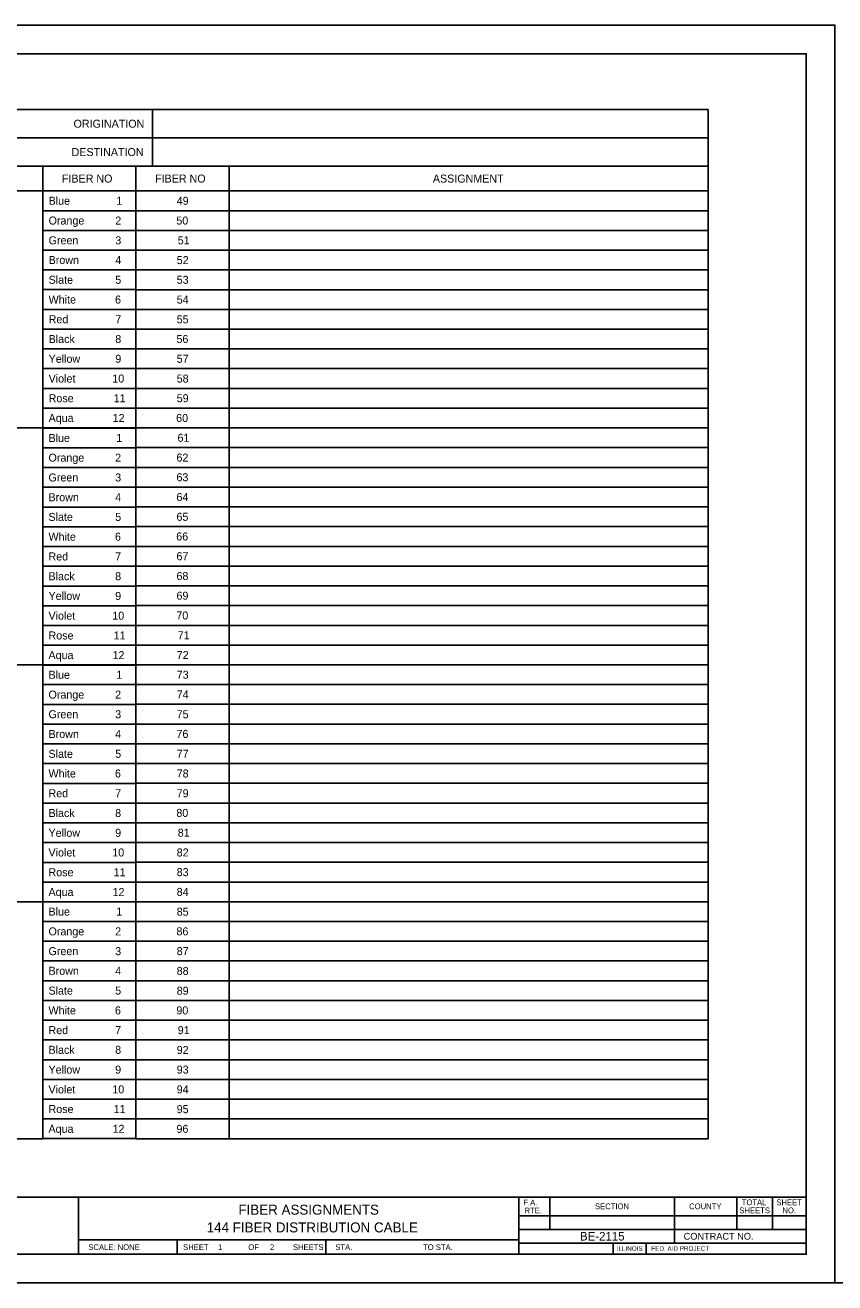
# Model space of a CAD drawing. Extents: x 788194 to 791594, y 1849847 to 1850947.
# Drawn here: x 789186 to 789894, y 1849847 to 1850947 of the extents above; entities that cross this region are included whole.
import ezdxf

# ---------------------------------------------------------------- set-up
doc = ezdxf.new("R2010")
doc.units = 0
for name, color, linetype in [('Sheets_50 Reference Boundary', 7, 'Continuous'), ('Sheets_General Details', 7, 'Continuous'), ('Sheets_Printer Plotting Border', 7, 'Continuous')]:
    doc.layers.add(name, color=color, linetype=linetype)

msp = doc.modelspace()

# ---------------------------------------------------------------- linework, layer by layer
at = {"layer": 'Sheets_50 Reference Boundary'}
msp.add_lwpolyline([(788294.2, 1850921.6), (789869.2, 1850921.6), (789869.2, 1849921.6), (788294.2, 1849921.6)], close=True, dxfattribs=at)
at = {"layer": 'Sheets_General Details'}
for p, q in [((789894.2, 1850946.6), (788194.2, 1850946.6)), ((789894.2, 1849846.6), (789894.2, 1850946.6)), ((789894.2, 1850946.6), (789894.2, 1849846.6)), ((788294.2, 1849921.6), (789869.2, 1849921.6)), ((789232.9, 1849921.6), (789232.9, 1849871.6)), ((789617.9, 1849921.6), (789617.9, 1849871.6)), ((789644.9, 1849921.6), (789644.9, 1849893.3)), ((789753.9, 1849921.6), (789753.9, 1849881.3)), ((789808.5, 1849921.6), (789808.5, 1849893.3)), ((789839.6, 1849921.6), (789839.6, 1849893.3)), ((789617.9, 1849905.3), (789869.2, 1849905.3)), ((789617.9, 1849893.3), (789869.2, 1849893.3)), ((789232.9, 1849884.1), (789617.9, 1849884.1)), ((789319.2, 1849884.1), (789319.2, 1849871.6)), ((789449.2, 1849884.1), (789449.2, 1849871.6)), ((789617.9, 1849881.3), (789869.2, 1849881.3)), ((789700.3, 1849881.3), (789700.3, 1849871.6)), ((789729.3, 1849881.3), (789729.3, 1849871.6)), ((789894.2, 1849846.6), (788194.2, 1849846.6)), ((791594.2, 1849846.6), (789894.2, 1849846.6))]:
    msp.add_line(p, q, dxfattribs=at)
for points in [[(788294.2, 1850921.6), (789869.2, 1850921.6), (789869.2, 1849871.6), (788294.2, 1849871.6)], [(789081.7, 1850848), (789297.6, 1850848), (789297.6, 1850872.8), (789081.7, 1850872.8)], [(789297.6, 1850848), (789783.3, 1850848), (789783.3, 1850872.8), (789297.6, 1850872.8)], [(789081.7, 1850823.2), (789297.6, 1850823.2), (789297.6, 1850848), (789081.7, 1850848)], [(789297.6, 1850823.2), (789783.3, 1850823.2), (789783.3, 1850848), (789297.6, 1850848)], [(789081.7, 1850801.6), (789201.6, 1850801.6), (789201.6, 1850823.2), (789081.7, 1850823.2)], [(789201.6, 1850801.6), (789283.1, 1850801.6), (789283.1, 1850823.2), (789201.6, 1850823.2)], [(789283.1, 1850801.6), (789364.5, 1850801.6), (789364.5, 1850823.2), (789283.1, 1850823.2)], [(789364.5, 1850801.6), (789783.3, 1850801.6), (789783.3, 1850823.2), (789364.5, 1850823.2)], [(789081.7, 1850594.3), (789201.6, 1850594.3), (789201.6, 1850801.6), (789081.7, 1850801.6)], [(789201.6, 1850784.3), (789283, 1850784.3), (789283, 1850801.6), (789201.6, 1850801.6)], [(789283.1, 1850784.3), (789364.5, 1850784.3), (789364.5, 1850801.6), (789283.1, 1850801.6)], [(789364.5, 1850784.3), (789783.3, 1850784.3), (789783.3, 1850801.6), (789364.5, 1850801.6)], [(789201.6, 1850767.1), (789283, 1850767.1), (789283, 1850784.3), (789201.6, 1850784.3)], [(789283.1, 1850767.1), (789364.5, 1850767.1), (789364.5, 1850784.3), (789283.1, 1850784.3)], [(789364.5, 1850767.1), (789783.3, 1850767.1), (789783.3, 1850784.3), (789364.5, 1850784.3)], [(789201.6, 1850749.8), (789283, 1850749.8), (789283, 1850767.1), (789201.6, 1850767.1)], [(789283.1, 1850749.8), (789364.5, 1850749.8), (789364.5, 1850767.1), (789283.1, 1850767.1)], [(789364.5, 1850749.8), (789783.3, 1850749.8), (789783.3, 1850767.1), (789364.5, 1850767.1)], [(789201.6, 1850732.5), (789283, 1850732.5), (789283, 1850749.8), (789201.6, 1850749.8)], [(789283.1, 1850732.5), (789364.5, 1850732.5), (789364.5, 1850749.8), (789283.1, 1850749.8)], [(789364.5, 1850732.5), (789783.3, 1850732.5), (789783.3, 1850749.8), (789364.5, 1850749.8)], [(789201.6, 1850715.3), (789283, 1850715.3), (789283, 1850732.5), (789201.6, 1850732.5)], [(789283.1, 1850715.2), (789364.5, 1850715.2), (789364.5, 1850732.5), (789283.1, 1850732.5)], [(789364.5, 1850715.2), (789783.3, 1850715.2), (789783.3, 1850732.5), (789364.5, 1850732.5)], [(789201.6, 1850698), (789283, 1850698), (789283, 1850715.3), (789201.6, 1850715.3)], [(789283.1, 1850698), (789364.5, 1850698), (789364.5, 1850715.2), (789283.1, 1850715.2)], [(789364.5, 1850698), (789783.3, 1850698), (789783.3, 1850715.2), (789364.5, 1850715.2)], [(789201.6, 1850680.7), (789283, 1850680.7), (789283, 1850698), (789201.6, 1850698)], [(789283.1, 1850680.7), (789364.5, 1850680.7), (789364.5, 1850698), (789283.1, 1850698)], [(789364.5, 1850680.7), (789783.3, 1850680.7), (789783.3, 1850698), (789364.5, 1850698)], [(789201.6, 1850663.4), (789283, 1850663.4), (789283, 1850680.7), (789201.6, 1850680.7)], [(789283.1, 1850663.4), (789364.5, 1850663.4), (789364.5, 1850680.7), (789283.1, 1850680.7)], [(789364.5, 1850663.4), (789783.3, 1850663.4), (789783.3, 1850680.7), (789364.5, 1850680.7)], [(789201.6, 1850646.2), (789283, 1850646.2), (789283, 1850663.4), (789201.6, 1850663.4)], [(789283.1, 1850646.2), (789364.5, 1850646.2), (789364.5, 1850663.4), (789283.1, 1850663.4)], [(789364.5, 1850646.2), (789783.3, 1850646.2), (789783.3, 1850663.4), (789364.5, 1850663.4)], [(789201.6, 1850628.9), (789283, 1850628.9), (789283, 1850646.2), (789201.6, 1850646.2)], [(789283.1, 1850628.9), (789364.5, 1850628.9), (789364.5, 1850646.2), (789283.1, 1850646.2)], [(789364.5, 1850628.9), (789783.3, 1850628.9), (789783.3, 1850646.2), (789364.5, 1850646.2)], [(789201.6, 1850611.6), (789283, 1850611.6), (789283, 1850628.9), (789201.6, 1850628.9)], [(789283.1, 1850611.6), (789364.5, 1850611.6), (789364.5, 1850628.9), (789283.1, 1850628.9)], [(789364.5, 1850611.6), (789783.3, 1850611.6), (789783.3, 1850628.9), (789364.5, 1850628.9)], [(789201.6, 1850594.4), (789283, 1850594.4), (789283, 1850611.6), (789201.6, 1850611.6)], [(789283.1, 1850594.3), (789364.5, 1850594.3), (789364.5, 1850611.6), (789283.1, 1850611.6)], [(789364.5, 1850594.3), (789783.3, 1850594.3), (789783.3, 1850611.6), (789364.5, 1850611.6)], [(789081.7, 1850387.1), (789201.6, 1850387.1), (789201.6, 1850594.3), (789081.7, 1850594.3)], [(789201.5, 1850576.9), (789283, 1850576.9), (789283, 1850594.2), (789201.5, 1850594.2)], [(789283.1, 1850577.1), (789364.5, 1850577.1), (789364.5, 1850594.3), (789283.1, 1850594.3)], [(789364.5, 1850577.1), (789783.3, 1850577.1), (789783.3, 1850594.3), (789364.5, 1850594.3)], [(789201.5, 1850559.6), (789283, 1850559.6), (789283, 1850576.9), (789201.5, 1850576.9)], [(789283.1, 1850559.8), (789364.5, 1850559.8), (789364.5, 1850577.1), (789283.1, 1850577.1)], [(789364.5, 1850559.8), (789783.3, 1850559.8), (789783.3, 1850577.1), (789364.5, 1850577.1)], [(789201.5, 1850542.4), (789283, 1850542.4), (789283, 1850559.6), (789201.5, 1850559.6)], [(789283.1, 1850542.5), (789364.5, 1850542.5), (789364.5, 1850559.8), (789283.1, 1850559.8)], [(789364.5, 1850542.5), (789783.3, 1850542.5), (789783.3, 1850559.8), (789364.5, 1850559.8)], [(789201.5, 1850525.1), (789283, 1850525.1), (789283, 1850542.4), (789201.5, 1850542.4)], [(789283.1, 1850525.3), (789364.5, 1850525.3), (789364.5, 1850542.5), (789283.1, 1850542.5)], [(789364.5, 1850525.3), (789783.3, 1850525.3), (789783.3, 1850542.5), (789364.5, 1850542.5)], [(789201.5, 1850507.8), (789283, 1850507.8), (789283, 1850525.1), (789201.5, 1850525.1)], [(789283.1, 1850508), (789364.5, 1850508), (789364.5, 1850525.3), (789283.1, 1850525.3)], [(789364.5, 1850508), (789783.3, 1850508), (789783.3, 1850525.3), (789364.5, 1850525.3)], [(789201.5, 1850490.6), (789283, 1850490.6), (789283, 1850507.8), (789201.5, 1850507.8)], [(789283.1, 1850490.7), (789364.5, 1850490.7), (789364.5, 1850508), (789283.1, 1850508)], [(789364.5, 1850490.7), (789783.3, 1850490.7), (789783.3, 1850508), (789364.5, 1850508)], [(789201.5, 1850473.3), (789283, 1850473.3), (789283, 1850490.6), (789201.5, 1850490.6)], [(789283.1, 1850473.5), (789364.5, 1850473.5), (789364.5, 1850490.7), (789283.1, 1850490.7)], [(789364.5, 1850473.5), (789783.3, 1850473.5), (789783.3, 1850490.7), (789364.5, 1850490.7)], [(789201.5, 1850456), (789283, 1850456), (789283, 1850473.3), (789201.5, 1850473.3)], [(789283.1, 1850456.2), (789364.5, 1850456.2), (789364.5, 1850473.5), (789283.1, 1850473.5)], [(789364.5, 1850456.2), (789783.3, 1850456.2), (789783.3, 1850473.5), (789364.5, 1850473.5)], [(789201.5, 1850438.7), (789283, 1850438.7), (789283, 1850456), (789201.5, 1850456)], [(789283.1, 1850438.9), (789364.5, 1850438.9), (789364.5, 1850456.2), (789283.1, 1850456.2)], [(789364.5, 1850438.9), (789783.3, 1850438.9), (789783.3, 1850456.2), (789364.5, 1850456.2)], [(789201.5, 1850421.5), (789283, 1850421.5), (789283, 1850438.7), (789201.5, 1850438.7)], [(789283.1, 1850421.6), (789364.5, 1850421.6), (789364.5, 1850438.9), (789283.1, 1850438.9)], [(789364.5, 1850421.6), (789783.3, 1850421.6), (789783.3, 1850438.9), (789364.5, 1850438.9)], [(789201.5, 1850404.2), (789283, 1850404.2), (789283, 1850421.5), (789201.5, 1850421.5)], [(789283.1, 1850404.4), (789364.5, 1850404.4), (789364.5, 1850421.6), (789283.1, 1850421.6)], [(789364.5, 1850404.4), (789783.3, 1850404.4), (789783.3, 1850421.6), (789364.5, 1850421.6)], [(789201.5, 1850386.9), (789283, 1850386.9), (789283, 1850404.2), (789201.5, 1850404.2)], [(789283.1, 1850387.1), (789364.5, 1850387.1), (789364.5, 1850404.4), (789283.1, 1850404.4)], [(789364.5, 1850387.1), (789783.3, 1850387.1), (789783.3, 1850404.4), (789364.5, 1850404.4)], [(789081.7, 1850179.9), (789201.6, 1850179.9), (789201.6, 1850387.1), (789081.7, 1850387.1)], [(789201.5, 1850369.8), (789283, 1850369.8), (789283, 1850387), (789201.5, 1850387)], [(789283.1, 1850369.8), (789364.5, 1850369.8), (789364.5, 1850387.1), (789283.1, 1850387.1)], [(789364.5, 1850369.8), (789783.3, 1850369.8), (789783.3, 1850387.1), (789364.5, 1850387.1)], [(789201.5, 1850352.5), (789283, 1850352.5), (789283, 1850369.8), (789201.5, 1850369.8)], [(789283.1, 1850352.6), (789364.5, 1850352.6), (789364.5, 1850369.8), (789283.1, 1850369.8)], [(789364.5, 1850352.6), (789783.3, 1850352.6), (789783.3, 1850369.8), (789364.5, 1850369.8)], [(789201.5, 1850335.2), (789283, 1850335.2), (789283, 1850352.5), (789201.5, 1850352.5)], [(789283.1, 1850335.3), (789364.5, 1850335.3), (789364.5, 1850352.6), (789283.1, 1850352.6)], [(789364.5, 1850335.3), (789783.3, 1850335.3), (789783.3, 1850352.6), (789364.5, 1850352.6)], [(789201.5, 1850318), (789283, 1850318), (789283, 1850335.2), (789201.5, 1850335.2)], [(789283.1, 1850318), (789364.5, 1850318), (789364.5, 1850335.3), (789283.1, 1850335.3)], [(789364.5, 1850318), (789783.3, 1850318), (789783.3, 1850335.3), (789364.5, 1850335.3)], [(789201.5, 1850300.7), (789283, 1850300.7), (789283, 1850318), (789201.5, 1850318)], [(789283.1, 1850300.8), (789364.5, 1850300.8), (789364.5, 1850318), (789283.1, 1850318)], [(789364.5, 1850300.8), (789783.3, 1850300.8), (789783.3, 1850318), (789364.5, 1850318)], [(789201.5, 1850283.4), (789283, 1850283.4), (789283, 1850300.7), (789201.5, 1850300.7)], [(789283.1, 1850283.5), (789364.5, 1850283.5), (789364.5, 1850300.8), (789283.1, 1850300.8)], [(789364.5, 1850283.5), (789783.3, 1850283.5), (789783.3, 1850300.8), (789364.5, 1850300.8)], [(789201.5, 1850266.1), (789283, 1850266.1), (789283, 1850283.4), (789201.5, 1850283.4)], [(789283.1, 1850266.2), (789364.5, 1850266.2), (789364.5, 1850283.5), (789283.1, 1850283.5)], [(789364.5, 1850266.2), (789783.3, 1850266.2), (789783.3, 1850283.5), (789364.5, 1850283.5)], [(789201.5, 1850248.9), (789283, 1850248.9), (789283, 1850266.1), (789201.5, 1850266.1)], [(789283.1, 1850248.9), (789364.5, 1850248.9), (789364.5, 1850266.2), (789283.1, 1850266.2)], [(789364.5, 1850248.9), (789783.3, 1850248.9), (789783.3, 1850266.2), (789364.5, 1850266.2)], [(789201.5, 1850231.6), (789283, 1850231.6), (789283, 1850248.9), (789201.5, 1850248.9)], [(789283.1, 1850231.7), (789364.5, 1850231.7), (789364.5, 1850248.9), (789283.1, 1850248.9)], [(789364.5, 1850231.7), (789783.3, 1850231.7), (789783.3, 1850248.9), (789364.5, 1850248.9)], [(789201.5, 1850214.3), (789283, 1850214.3), (789283, 1850231.6), (789201.5, 1850231.6)], [(789283.1, 1850214.4), (789364.5, 1850214.4), (789364.5, 1850231.7), (789283.1, 1850231.7)], [(789364.5, 1850214.4), (789783.3, 1850214.4), (789783.3, 1850231.7), (789364.5, 1850231.7)], [(789201.5, 1850197.1), (789283, 1850197.1), (789283, 1850214.3), (789201.5, 1850214.3)], [(789283.1, 1850197.1), (789364.5, 1850197.1), (789364.5, 1850214.4), (789283.1, 1850214.4)], [(789364.5, 1850197.1), (789783.3, 1850197.1), (789783.3, 1850214.4), (789364.5, 1850214.4)], [(789201.5, 1850179.8), (789283, 1850179.8), (789283, 1850197.1), (789201.5, 1850197.1)], [(789283.1, 1850179.9), (789364.5, 1850179.9), (789364.5, 1850197.1), (789283.1, 1850197.1)], [(789364.5, 1850179.9), (789783.3, 1850179.9), (789783.3, 1850197.1), (789364.5, 1850197.1)], [(789081.7, 1849972.6), (789201.6, 1849972.6), (789201.6, 1850179.9), (789081.7, 1850179.9)], [(789201.5, 1850162.6), (789283, 1850162.6), (789283, 1850179.9), (789201.5, 1850179.9)], [(789283.1, 1850162.6), (789364.5, 1850162.6), (789364.5, 1850179.9), (789283.1, 1850179.9)], [(789364.5, 1850162.6), (789783.3, 1850162.6), (789783.3, 1850179.9), (789364.5, 1850179.9)], [(789201.5, 1850145.4), (789283, 1850145.4), (789283, 1850162.6), (789201.5, 1850162.6)], [(789283.1, 1850145.3), (789364.5, 1850145.3), (789364.5, 1850162.6), (789283.1, 1850162.6)], [(789364.5, 1850145.3), (789783.3, 1850145.3), (789783.3, 1850162.6), (789364.5, 1850162.6)], [(789201.5, 1850128.1), (789283, 1850128.1), (789283, 1850145.4), (789201.5, 1850145.4)], [(789283.1, 1850128.1), (789364.5, 1850128.1), (789364.5, 1850145.3), (789283.1, 1850145.3)], [(789364.5, 1850128.1), (789783.3, 1850128.1), (789783.3, 1850145.3), (789364.5, 1850145.3)], [(789201.5, 1850110.8), (789283, 1850110.8), (789283, 1850128.1), (789201.5, 1850128.1)], [(789283.1, 1850110.8), (789364.5, 1850110.8), (789364.5, 1850128.1), (789283.1, 1850128.1)], [(789364.5, 1850110.8), (789783.3, 1850110.8), (789783.3, 1850128.1), (789364.5, 1850128.1)], [(789201.5, 1850093.5), (789283, 1850093.5), (789283, 1850110.8), (789201.5, 1850110.8)], [(789283.1, 1850093.5), (789364.5, 1850093.5), (789364.5, 1850110.8), (789283.1, 1850110.8)], [(789364.5, 1850093.5), (789783.3, 1850093.5), (789783.3, 1850110.8), (789364.5, 1850110.8)], [(789201.5, 1850076.3), (789283, 1850076.3), (789283, 1850093.5), (789201.5, 1850093.5)], [(789283.1, 1850076.2), (789364.5, 1850076.2), (789364.5, 1850093.5), (789283.1, 1850093.5)], [(789364.5, 1850076.2), (789783.3, 1850076.2), (789783.3, 1850093.5), (789364.5, 1850093.5)], [(789201.5, 1850059), (789283, 1850059), (789283, 1850076.3), (789201.5, 1850076.3)], [(789283.1, 1850059), (789364.5, 1850059), (789364.5, 1850076.2), (789283.1, 1850076.2)], [(789364.5, 1850059), (789783.3, 1850059), (789783.3, 1850076.2), (789364.5, 1850076.2)], [(789201.5, 1850041.7), (789283, 1850041.7), (789283, 1850059), (789201.5, 1850059)], [(789283.1, 1850041.7), (789364.5, 1850041.7), (789364.5, 1850059), (789283.1, 1850059)], [(789364.5, 1850041.7), (789783.3, 1850041.7), (789783.3, 1850059), (789364.5, 1850059)], [(789201.5, 1850024.5), (789283, 1850024.5), (789283, 1850041.7), (789201.5, 1850041.7)], [(789283.1, 1850024.4), (789364.5, 1850024.4), (789364.5, 1850041.7), (789283.1, 1850041.7)], [(789364.5, 1850024.4), (789783.3, 1850024.4), (789783.3, 1850041.7), (789364.5, 1850041.7)], [(789201.5, 1850007.2), (789283, 1850007.2), (789283, 1850024.5), (789201.5, 1850024.5)], [(789283.1, 1850007.2), (789364.5, 1850007.2), (789364.5, 1850024.4), (789283.1, 1850024.4)], [(789364.5, 1850007.2), (789783.3, 1850007.2), (789783.3, 1850024.4), (789364.5, 1850024.4)], [(789201.5, 1849989.9), (789283, 1849989.9), (789283, 1850007.2), (789201.5, 1850007.2)], [(789283.1, 1849989.9), (789364.5, 1849989.9), (789364.5, 1850007.2), (789283.1, 1850007.2)], [(789364.5, 1849989.9), (789783.3, 1849989.9), (789783.3, 1850007.2), (789364.5, 1850007.2)], [(789201.5, 1849972.7), (789283, 1849972.7), (789283, 1849989.9), (789201.5, 1849989.9)], [(789283.1, 1849972.6), (789364.5, 1849972.6), (789364.5, 1849989.9), (789283.1, 1849989.9)], [(789364.5, 1849972.6), (789783.3, 1849972.6), (789783.3, 1849989.9), (789364.5, 1849989.9)]]:
    msp.add_lwpolyline(points, close=True, dxfattribs=at)
at = {"layer": 'Sheets_Printer Plotting Border'}
msp.add_lwpolyline([(788194.2, 1849846.6), (789894.2, 1849846.6), (789894.2, 1850946.6), (788194.2, 1850946.6)], close=True, dxfattribs=at)

# ---------------------------------------------------------------- texts
at = {"layer": 'Sheets_General Details'}
for s, height, p in [('ORIGINATION', 7, (789228.5, 1850856.9)), ('DESTINATION', 7, (789226.8, 1850832.1)), ('FIBER NO', 7, (789218.3, 1850808.9)), ('FIBER NO', 7, (789299.8, 1850808.9)), ('ASSIGNMENT', 7, (789542.7, 1850808.9)), ('Blue', 7, (789206.7, 1850789.5)), ('1', 7, (789265.8, 1850789.5)), ('49', 7, (789318.7, 1850789.5)), ('Orange', 7, (789206.7, 1850772.2)), ('2', 7, (789265, 1850772.2)), ('50', 7, (789318.4, 1850772.2)), ('Green', 7, (789206.7, 1850754.9)), ('3', 7, (789265, 1850754.9)), ('51', 7, (789319.6, 1850754.9)), ('Brown', 7, (789206.7, 1850737.7)), ('4', 7, (789265, 1850737.7)), ('52', 7, (789318.7, 1850737.6)), ('Slate', 7, (789206.7, 1850720.4)), ('5', 7, (789265, 1850720.4)), ('53', 7, (789318.7, 1850720.4)), ('White', 7, (789206.7, 1850703.1)), ('6', 7, (789264.8, 1850703.1)), ('54', 7, (789318.7, 1850703.1)), ('Red', 7, (789206.7, 1850685.9)), ('7', 7, (789265, 1850685.9)), ('55', 7, (789318.7, 1850685.8)), ('Black', 7, (789206.7, 1850668.6)), ('8', 7, (789265, 1850668.6)), ('56', 7, (789318.5, 1850668.6)), ('Yellow', 7, (789206.7, 1850651.3)), ('9', 7, (789265, 1850651.3)), ('57', 7, (789318.7, 1850651.3)), ('Violet', 7, (789206.7, 1850634)), ('10', 7, (789262.4, 1850634)), ('58', 7, (789318.7, 1850634)), ('Rose', 7, (789206.7, 1850616.8)), ('11', 7, (789263.6, 1850616.8)), ('59', 7, (789318.7, 1850616.8)), ('Aqua', 7, (789206.7, 1850599.5)), ('12', 7, (789262.7, 1850599.5)), ('60', 7, (789318.2, 1850599.5)), ('Blue', 7, (789206.6, 1850582)), ('1', 7, (789265.8, 1850582)), ('61', 7, (789319.4, 1850582.2)), ('Orange', 7, (789206.6, 1850564.8)), ('2', 7, (789264.9, 1850564.8)), ('62', 7, (789318.5, 1850564.9)), ('Green', 7, (789206.6, 1850547.5)), ('3', 7, (789264.9, 1850547.5)), ('63', 7, (789318.5, 1850547.7)), ('Brown', 7, (789206.6, 1850530.2)), ('4', 7, (789264.9, 1850530.2)), ('64', 7, (789318.5, 1850530.4)), ('Slate', 7, (789206.6, 1850513)), ('5', 7, (789264.9, 1850513)), ('65', 7, (789318.5, 1850513.1)), ('White', 7, (789206.6, 1850495.7)), ('6', 7, (789264.7, 1850495.7)), ('66', 7, (789318.3, 1850495.9)), ('Red', 7, (789206.6, 1850478.4)), ('7', 7, (789264.9, 1850478.4)), ('67', 7, (789318.5, 1850478.6)), ('Black', 7, (789206.6, 1850461.1)), ('8', 7, (789264.9, 1850461.1)), ('68', 7, (789318.5, 1850461.3)), ('Yellow', 7, (789206.6, 1850443.9)), ('9', 7, (789264.9, 1850443.9)), ('69', 7, (789318.5, 1850444.1)), ('Violet', 7, (789206.6, 1850426.6)), ('10', 7, (789262.4, 1850426.6)), ('70', 7, (789318.4, 1850426.8)), ('Rose', 7, (789206.6, 1850409.3)), ('11', 7, (789263.5, 1850409.3)), ('71', 7, (789319.6, 1850409.5)), ('Aqua', 7, (789206.6, 1850392.1)), ('12', 7, (789262.6, 1850392.1)), ('72', 7, (789318.7, 1850392.2)), ('Blue', 7, (789206.6, 1850374.9)), ('1', 7, (789265.8, 1850374.9)), ('73', 7, (789318.7, 1850375)), ('Orange', 7, (789206.6, 1850357.6)), ('2', 7, (789264.9, 1850357.6)), ('74', 7, (789318.7, 1850357.7)), ('Green', 7, (789206.6, 1850340.4)), ('3', 7, (789264.9, 1850340.4)), ('75', 7, (789318.7, 1850340.4)), ('Brown', 7, (789206.6, 1850323.1)), ('4', 7, (789264.9, 1850323.1)), ('76', 7, (789318.5, 1850323.2)), ('Slate', 7, (789206.6, 1850305.8)), ('5', 7, (789264.9, 1850305.8)), ('77', 7, (789318.7, 1850305.9)), ('White', 7, (789206.6, 1850288.6)), ('6', 7, (789264.7, 1850288.6)), ('78', 7, (789318.7, 1850288.6)), ('Red', 7, (789206.6, 1850271.3)), ('7', 7, (789264.9, 1850271.3)), ('79', 7, (789318.7, 1850271.3)), ('Black', 7, (789206.6, 1850254)), ('8', 7, (789264.9, 1850254)), ('80', 7, (789318.4, 1850254.1)), ('Yellow', 7, (789206.6, 1850236.7)), ('9', 7, (789264.9, 1850236.7)), ('81', 7, (789319.6, 1850236.8)), ('Violet', 7, (789206.6, 1850219.5)), ('10', 7, (789262.4, 1850219.5)), ('82', 7, (789318.7, 1850219.5)), ('Rose', 7, (789206.6, 1850202.2)), ('11', 7, (789263.5, 1850202.2)), ('83', 7, (789318.7, 1850202.3)), ('Aqua', 7, (789206.6, 1850184.9)), ('12', 7, (789262.6, 1850184.9)), ('84', 7, (789318.7, 1850185)), ('Blue', 7, (789206.6, 1850167.8)), ('1', 7, (789265.8, 1850167.8)), ('85', 7, (789318.7, 1850167.7)), ('Orange', 7, (789206.6, 1850150.5)), ('2', 7, (789264.9, 1850150.5)), ('86', 7, (789318.5, 1850150.5)), ('Green', 7, (789206.6, 1850133.2)), ('3', 7, (789264.9, 1850133.2)), ('87', 7, (789318.7, 1850133.2)), ('88', 7, (789318.7, 1850115.9)), ('Brown', 7, (789206.6, 1850116)), ('4', 7, (789264.9, 1850116)), ('Slate', 7, (789206.6, 1850098.7)), ('5', 7, (789264.9, 1850098.7)), ('89', 7, (789318.7, 1850098.6)), ('White', 7, (789206.6, 1850081.4)), ('6', 7, (789264.7, 1850081.4)), ('90', 7, (789318.4, 1850081.4)), ('Red', 7, (789206.6, 1850064.1)), ('7', 7, (789264.9, 1850064.1)), ('91', 7, (789319.6, 1850064.1)), ('Black', 7, (789206.6, 1850046.9)), ('8', 7, (789264.9, 1850046.9)), ('92', 7, (789318.7, 1850046.8)), ('Yellow', 7, (789206.6, 1850029.6)), ('9', 7, (789264.9, 1850029.6)), ('93', 7, (789318.7, 1850029.6)), ('Violet', 7, (789206.6, 1850012.3)), ('10', 7, (789262.4, 1850012.3)), ('94', 7, (789318.7, 1850012.3)), ('Rose', 7, (789206.6, 1849995.1)), ('11', 7, (789263.5, 1849995.1)), ('95', 7, (789318.7, 1849995)), ('Aqua', 7, (789206.6, 1849977.8)), ('12', 7, (789262.6, 1849977.8)), ('96', 7, (789318.5, 1849977.8)), (' FIBER ASSIGNMENTS', 8.75, (789369.4, 1849906.2)), ('F.A.  ', 5, (789621.8, 1849914.3)), ('SECTION', 5, (789684.5, 1849911)), ('COUNTY', 5, (789766.8, 1849911)), ('TOTAL', 5, (789812.8, 1849914.5)), ('SHEET', 5, (789843.1, 1849914.5)), ('RTE.', 5, (789622.9, 1849907.3)), ('SHEETS', 5, (789810.7, 1849907.5)), ('NO.', 5, (789848.4, 1849907.5)), ('144 FIBER DISTRIBUTION CABLE', 8.75, (789344.9, 1849890.7)), ('BE-2115', 7.5, (789671.3, 1849883.6)), ('CONTRACT NO.      ', 6, (789762, 1849884.3)), ('SCALE: NONE', 5, (789241.4, 1849875.3)), ('SHEET', 5, (789324.3, 1849875.3)), ('  1 ', 5, (789351.1, 1849875.3)), ('OF', 5, (789381.3, 1849875.3)), (' 2', 5, (789398.4, 1849875.3)), ('SHEETS', 5, (789420.3, 1849875.3)), ('STA.', 5, (789457.4, 1849875.3)), ('TO STA.', 5, (789534.1, 1849875.3)), ('ILLINOIS', 4, (789703.4, 1849874.6)), ('FED. AID PROJECT', 4, (789733.7, 1849874.6))]:
    msp.add_text(s, height=height, dxfattribs=at).set_placement(p)

doc.saveas('drawing.dxf')
